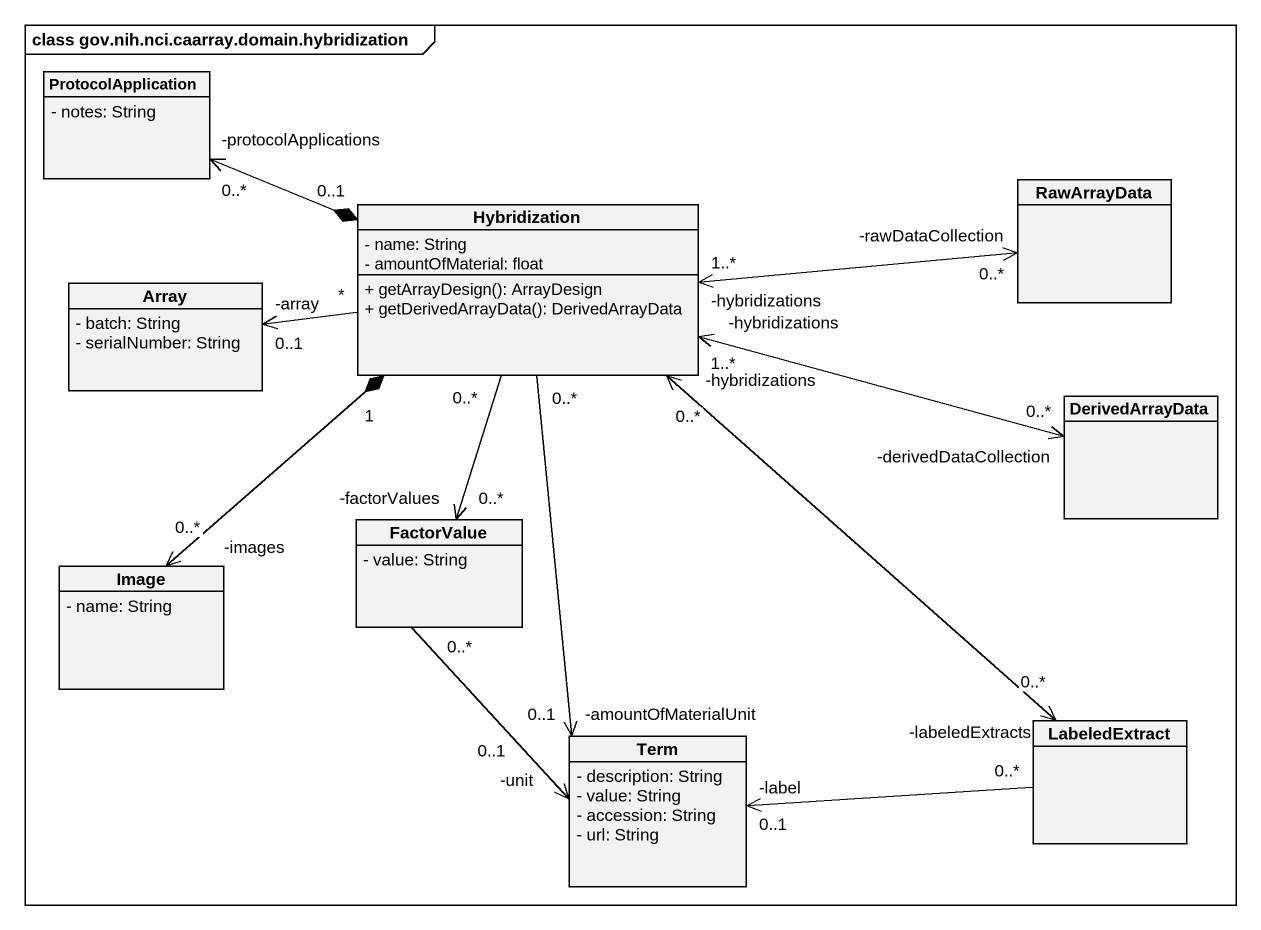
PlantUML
@startuml
mainframe class gov.nih.nci.caarray.domain.hybridization
hide circle
hide empty members
skinparam classAttributeIconSize 0
class ProtocolApplication {
  - notes: String
}
class Hybridization {
  - name: String
  - amountOfMaterial: float
  + getArrayDesign(): ArrayDesign
  + getDerivedArrayData(): DerivedArrayData
}
class RawArrayData
class Array {
  - batch: String
  - serialNumber: String
}
class DerivedArrayData
class Image {
  - name: String
}
class FactorValue {
  - value: String
}
class Term {
  - description: String
  - value: String
  - accession: String
  - url: String
}
class LabeledExtract
Hybridization "0..1" *-left-> "-protocolApplications\n0..*" ProtocolApplication
Hybridization "-hybridizations\n1..*" <-right-> "-rawDataCollection\n0..*" RawArrayData
Hybridization "*" -left-> "-array\n0..1" Array
Hybridization "-hybridizations\n1..*" <-right-> "-derivedDataCollection\n0..*" DerivedArrayData
Hybridization "1" *--> "-images\n0..*" Image
Hybridization "0..*" --> "-factorValues\n0..*" FactorValue
Hybridization "0..*" --> "-amountOfMaterialUnit\n0..1" Term
Hybridization "-hybridizations\n0..*" <--> "-labeledExtracts\n0..*" LabeledExtract
FactorValue "0..*" --> "-unit\n0..1" Term
LabeledExtract "0..*" -left-> "-label\n0..1" Term
@enduml
